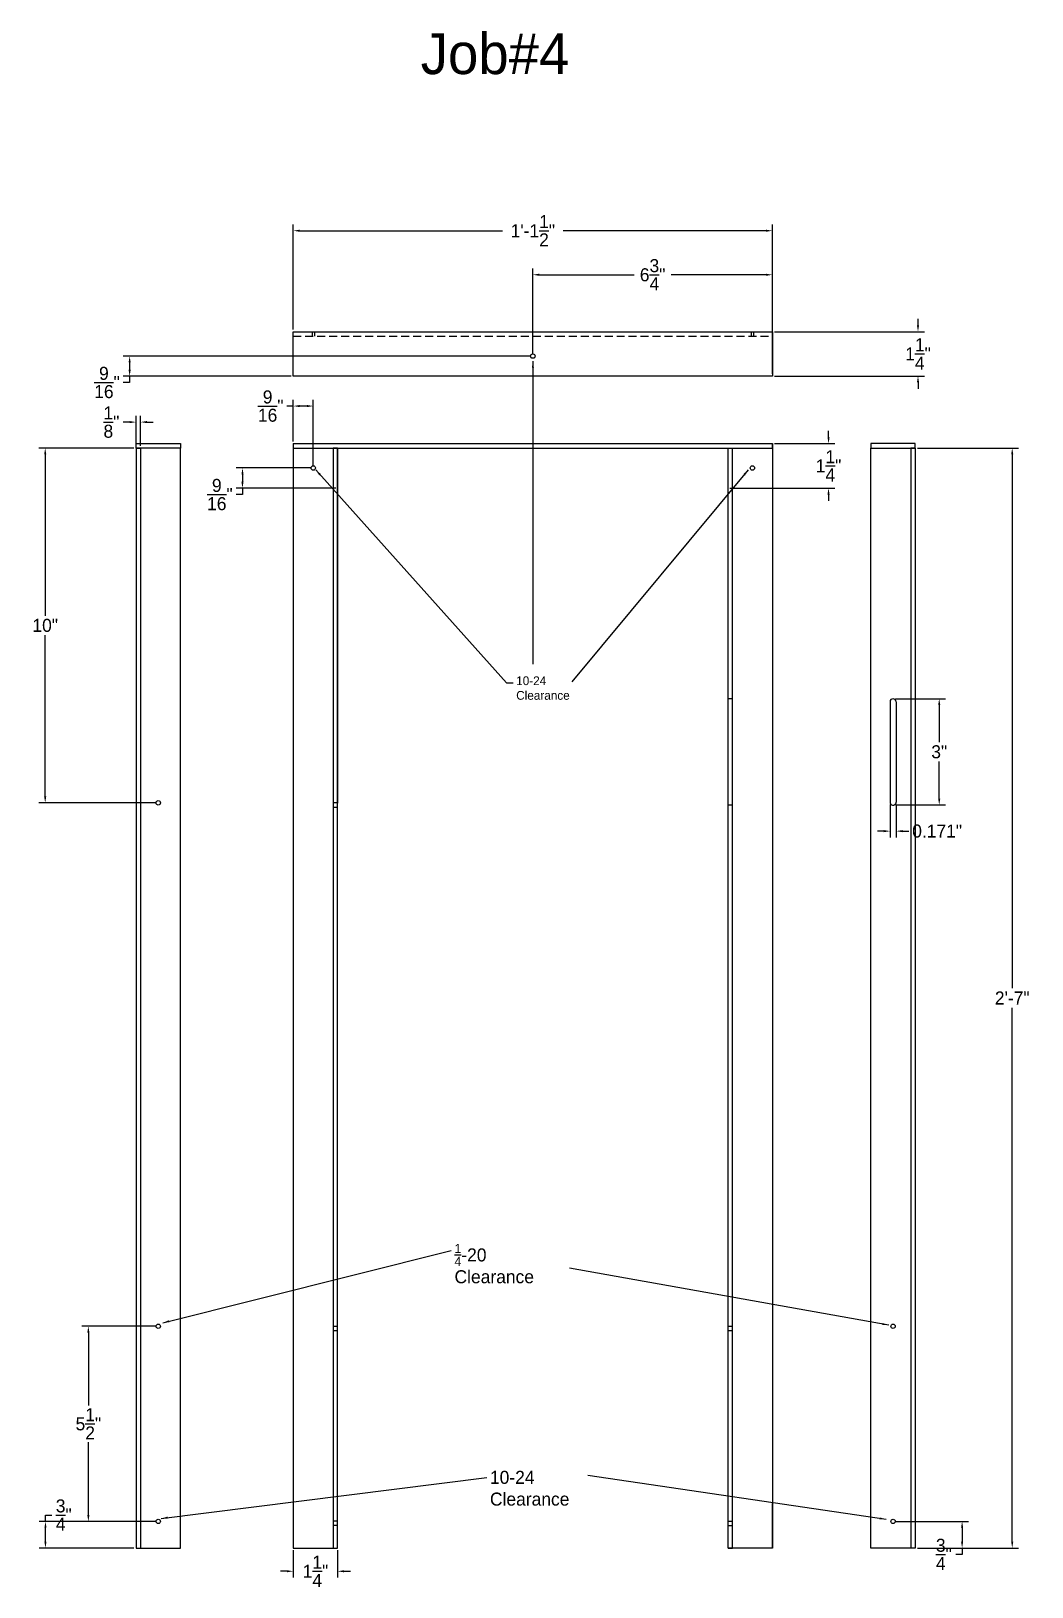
# Model space of a CAD drawing. Header units: inches. Extents: x 11.2 to 71, y 8.1 to 51.9.
# Drawn here: x 11.23 to 39.43, y 8.08 to 51.92 of the extents above; entities outside this region: 1.
import ezdxf

# ---------------------------------------------------------------- set-up
doc = ezdxf.new("R2010")
doc.units = ezdxf.units.IN
doc.header["$LTSCALE"] = 0.9
doc.header["$MEASUREMENT"] = 0
doc.linetypes.add('DASHED2', pattern=[0.375, 0.25, -0.125])
doc.layers.get('0').update_dxf_attribs({"color": 1})
doc.layers.add('dimensions', color=5, linetype='Continuous')
doc.layers.add('hidden lines', color=1, linetype='DASHED2')
doc.dimstyles.get("Standard").update_dxf_attribs({"dimtxt": 0.3675, "dimasz": 0.18, "dimexe": 0.18, "dimexo": 0.0625, "dimgap": 0.09, "dimtad": 0, "dimtih": 1, "dimtoh": 1, "dimdec": 4, "dimzin": 0, "dimdsep": 46, "dimlunit": 4, "dimtxsty": 'Standard', "dimcen": 0.09, "dimadec": 0, "dimazin": 0, "dimtfac": 1, "dimtdec": 4, "dimtofl": 0, "dimtmove": 0, "dimatfit": 3, "dimfxl": 1, "dimtolj": 1, "dimtzin": 0, "dimarcsym": 0})

# ---------------------------------------------------------------- blocks, each defined once
blk = doc.blocks.new('*D1')
at = {"layer": 'Defpoints', "color": 0}
for p in [(36.144, 40.173), (36.144, 9.173), (38.876, 9.173)]:
    blk.add_point(p, dxfattribs=at)
at = {"layer": 'dimensions', "color": 0, "lineweight": -2}
for p, q in [((36.206, 40.173), (39.056, 40.173)), ((38.876, 39.993), (38.876, 24.947)), ((38.876, 9.353), (38.876, 24.399)), ((36.206, 9.173), (39.056, 9.173))]:
    blk.add_line(p, q, dxfattribs=at)
at = {"layer": 'dimensions', "color": 0}
for points in [[(38.846, 39.993), (38.906, 39.993), (38.876, 40.173)], [(38.846, 9.353), (38.906, 9.353), (38.876, 9.173)]]:
    blk.add_solid(points, dxfattribs=at)
at = {"layer": 'dimensions', "color": 0, "insert": (38.876, 24.673), "char_height": 0.3675, "attachment_point": 5}
blk.add_mtext('\\A1;2\'-7"', dxfattribs=at)
blk = doc.blocks.new('*D2')
at = {"layer": 'Defpoints', "color": 0}
for p in [(35.519, 9.923), (36.144, 9.173), (37.464, 9.173)]:
    blk.add_point(p, dxfattribs=at)
at = {"layer": 'dimensions', "color": 0, "lineweight": -2}
for p, q in [((35.581, 9.923), (37.644, 9.923)), ((37.464, 9.743), (37.464, 9.353)), ((36.206, 9.173), (37.644, 9.173)), ((37.464, 8.993), (37.284, 8.993)), ((37.464, 9.173), (37.464, 8.993))]:
    blk.add_line(p, q, dxfattribs=at)
at = {"layer": 'dimensions', "color": 0}
for points in [[(37.434, 9.743), (37.494, 9.743), (37.464, 9.923)], [(37.434, 9.353), (37.494, 9.353), (37.464, 9.173)]]:
    blk.add_solid(points, dxfattribs=at)
at = {"layer": 'dimensions', "color": 0, "insert": (36.949, 8.993), "char_height": 0.3675, "attachment_point": 5}
blk.add_mtext('\\A1;{\\H1.000000x;\\S3/4;}"', dxfattribs=at)
blk = doc.blocks.new('*D3')
at = {"layer": 'Defpoints', "color": 0}
for p in [(32.117, 43.45), (32.117, 42.2), (36.221, 42.2)]:
    blk.add_point(p, dxfattribs=at)
at = {"layer": 'dimensions', "color": 0, "lineweight": -2}
for p, q in [((32.18, 43.45), (36.401, 43.45)), ((36.221, 43.63), (36.221, 43.81)), ((32.18, 42.2), (36.401, 42.2)), ((36.221, 42.02), (36.221, 41.84))]:
    blk.add_line(p, q, dxfattribs=at)
at = {"layer": 'dimensions', "color": 0}
for points in [[(36.191, 43.63), (36.251, 43.63), (36.221, 43.45)], [(36.191, 42.02), (36.251, 42.02), (36.221, 42.2)]]:
    blk.add_solid(points, dxfattribs=at)
at = {"layer": 'dimensions', "color": 0, "insert": (36.221, 42.825), "char_height": 0.3675, "attachment_point": 5}
blk.add_mtext('\\A1;1{\\H1.000000x;\\S1/4;}"', dxfattribs=at)
blk = doc.blocks.new('*D4')
at = {"layer": 'Defpoints', "color": 0}
for p in [(32.117, 46.296), (18.617, 43.45), (32.117, 43.45)]:
    blk.add_point(p, dxfattribs=at)
at = {"layer": 'dimensions', "color": 0, "lineweight": -2}
for p, q in [((18.617, 43.513), (18.617, 46.476)), ((32.117, 43.513), (32.117, 46.476)), ((18.797, 46.296), (24.511, 46.296)), ((31.937, 46.296), (26.223, 46.296))]:
    blk.add_line(p, q, dxfattribs=at)
at = {"layer": 'dimensions', "color": 0}
for points in [[(18.797, 46.326), (18.797, 46.266), (18.617, 46.296)], [(31.937, 46.326), (31.937, 46.266), (32.117, 46.296)]]:
    blk.add_solid(points, dxfattribs=at)
at = {"layer": 'dimensions', "color": 0, "insert": (25.367, 46.296), "char_height": 0.3675, "attachment_point": 5}
blk.add_mtext('\\A1;1\'-1{\\H1.000000x;\\S1/2;}"', dxfattribs=at)
blk = doc.blocks.new('*D5')
at = {"layer": 'Defpoints', "color": 0}
for p in [(25.367, 42.763), (14.005, 42.2), (18.617, 42.2)]:
    blk.add_point(p, dxfattribs=at)
at = {"layer": 'dimensions', "color": 0, "lineweight": -2}
for p, q in [((25.305, 42.763), (13.825, 42.763)), ((14.005, 42.583), (14.005, 42.38)), ((18.555, 42.2), (13.825, 42.2)), ((14.005, 42.2), (14.005, 42.02)), ((14.005, 42.02), (13.825, 42.02))]:
    blk.add_line(p, q, dxfattribs=at)
at = {"layer": 'dimensions', "color": 0}
for points in [[(13.975, 42.583), (14.035, 42.583), (14.005, 42.763)], [(13.975, 42.38), (14.035, 42.38), (14.005, 42.2)]]:
    blk.add_solid(points, dxfattribs=at)
at = {"layer": 'dimensions', "color": 0, "insert": (13.367, 42.02), "char_height": 0.3675, "attachment_point": 5}
blk.add_mtext('\\A1;{\\H1.000000x;\\S9/16;}"', dxfattribs=at)
blk = doc.blocks.new('*D6')
at = {"layer": 'Defpoints', "color": 0}
for p in [(32.117, 45.055), (25.367, 42.763), (32.117, 42.2)]:
    blk.add_point(p, dxfattribs=at)
at = {"layer": 'dimensions', "color": 0, "lineweight": -2}
for p, q in [((25.367, 42.825), (25.367, 45.235)), ((32.117, 42.263), (32.117, 45.235)), ((25.547, 45.055), (28.223, 45.055)), ((31.937, 45.055), (29.261, 45.055))]:
    blk.add_line(p, q, dxfattribs=at)
at = {"layer": 'dimensions', "color": 0}
for points in [[(25.547, 45.085), (25.547, 45.025), (25.367, 45.055)], [(31.937, 45.085), (31.937, 45.025), (32.117, 45.055)]]:
    blk.add_solid(points, dxfattribs=at)
at = {"layer": 'dimensions', "color": 0, "insert": (28.742, 45.055), "char_height": 0.3675, "attachment_point": 5}
blk.add_mtext('\\A1;6{\\H1.000000x;\\S3/4;}"', dxfattribs=at)
blk = doc.blocks.new('*D7')
at = {"layer": 'Defpoints', "color": 0}
for p in [(11.633, 9.923), (14.812, 9.923), (14.187, 9.173)]:
    blk.add_point(p, dxfattribs=at)
at = {"layer": 'dimensions', "color": 0, "lineweight": -2}
for p, q in [((11.633, 9.923), (11.633, 10.103)), ((11.633, 10.103), (11.813, 10.103)), ((14.749, 9.923), (11.453, 9.923)), ((11.633, 9.353), (11.633, 9.743)), ((14.124, 9.173), (11.453, 9.173))]:
    blk.add_line(p, q, dxfattribs=at)
at = {"layer": 'dimensions', "color": 0}
for points in [[(11.603, 9.743), (11.663, 9.743), (11.633, 9.923)], [(11.603, 9.353), (11.663, 9.353), (11.633, 9.173)]]:
    blk.add_solid(points, dxfattribs=at)
at = {"layer": 'dimensions', "color": 0, "insert": (12.148, 10.103), "char_height": 0.3675, "attachment_point": 5}
blk.add_mtext('\\A1;{\\H1.000000x;\\S3/4;}"', dxfattribs=at)
blk = doc.blocks.new('*D8')
at = {"layer": 'Defpoints', "color": 0}
for p in [(12.842, 15.423), (14.812, 15.423), (14.812, 9.923)]:
    blk.add_point(p, dxfattribs=at)
at = {"layer": 'dimensions', "color": 0, "lineweight": -2}
for p, q in [((14.749, 15.423), (12.662, 15.423)), ((12.842, 15.243), (12.842, 13.192)), ((12.842, 10.103), (12.842, 12.154)), ((14.749, 9.923), (12.662, 9.923))]:
    blk.add_line(p, q, dxfattribs=at)
at = {"layer": 'dimensions', "color": 0}
for points in [[(12.812, 15.243), (12.872, 15.243), (12.842, 15.423)], [(12.812, 10.103), (12.872, 10.103), (12.842, 9.923)]]:
    blk.add_solid(points, dxfattribs=at)
at = {"layer": 'dimensions', "color": 0, "insert": (12.842, 12.673), "char_height": 0.3675, "attachment_point": 5}
blk.add_mtext('\\A1;5{\\H1.000000x;\\S1/2;}"', dxfattribs=at)
blk = doc.blocks.new('*D9')
at = {"layer": 'Defpoints', "color": 0}
for p in [(11.626, 40.173), (14.187, 40.173), (14.812, 30.173)]:
    blk.add_point(p, dxfattribs=at)
at = {"layer": 'dimensions', "color": 0, "lineweight": -2}
for p, q in [((14.124, 40.173), (11.446, 40.173)), ((11.626, 39.993), (11.626, 35.447)), ((11.626, 30.353), (11.626, 34.899)), ((14.749, 30.173), (11.446, 30.173))]:
    blk.add_line(p, q, dxfattribs=at)
at = {"layer": 'dimensions', "color": 0}
for points in [[(11.596, 39.993), (11.656, 39.993), (11.626, 40.173)], [(11.596, 30.353), (11.656, 30.353), (11.626, 30.173)]]:
    blk.add_solid(points, dxfattribs=at)
at = {"layer": 'dimensions', "color": 0, "insert": (11.626, 35.173), "char_height": 0.3675, "attachment_point": 5}
blk.add_mtext('\\A1;10"', dxfattribs=at)
blk = doc.blocks.new('*D10')
at = {"layer": 'Defpoints', "color": 0}
for p in [(32.117, 40.298), (30.857, 39.042), (33.7, 39.042)]:
    blk.add_point(p, dxfattribs=at)
at = {"layer": 'dimensions', "color": 0, "lineweight": -2}
for p, q in [((33.7, 40.478), (33.7, 40.658)), ((32.18, 40.298), (33.88, 40.298)), ((30.919, 39.042), (33.88, 39.042)), ((33.7, 38.862), (33.7, 38.682))]:
    blk.add_line(p, q, dxfattribs=at)
at = {"layer": 'dimensions', "color": 0}
for points in [[(33.67, 40.478), (33.73, 40.478), (33.7, 40.298)], [(33.67, 38.862), (33.73, 38.862), (33.7, 39.042)]]:
    blk.add_solid(points, dxfattribs=at)
at = {"layer": 'dimensions', "color": 0, "insert": (33.7, 39.67), "char_height": 0.3675, "attachment_point": 5}
blk.add_mtext('\\A1;1{\\H1.000000x;\\S1/4;}"', dxfattribs=at)
blk = doc.blocks.new('*D11')
at = {"layer": 'Defpoints', "color": 0}
for p in [(19.18, 39.61), (17.185, 39.042), (19.875, 39.042)]:
    blk.add_point(p, dxfattribs=at)
at = {"layer": 'dimensions', "color": 0, "lineweight": -2}
for p, q in [((19.117, 39.61), (17.005, 39.61)), ((19.812, 39.042), (17.005, 39.042)), ((17.185, 39.43), (17.185, 39.222)), ((17.185, 39.042), (17.185, 38.862)), ((17.185, 38.862), (17.005, 38.862))]:
    blk.add_line(p, q, dxfattribs=at)
at = {"layer": 'dimensions', "color": 0}
for points in [[(17.155, 39.43), (17.215, 39.43), (17.185, 39.61)], [(17.155, 39.222), (17.215, 39.222), (17.185, 39.042)]]:
    blk.add_solid(points, dxfattribs=at)
at = {"layer": 'dimensions', "color": 0, "insert": (16.548, 38.862), "char_height": 0.3675, "attachment_point": 5}
blk.add_mtext('\\A1;{\\H1.000000x;\\S9/16;}"', dxfattribs=at)
blk = doc.blocks.new('*D12')
at = {"layer": 'Defpoints', "color": 0}
for p in [(18.617, 9.173), (19.867, 9.173), (19.867, 8.518)]:
    blk.add_point(p, dxfattribs=at)
at = {"layer": 'dimensions', "color": 0, "lineweight": -2}
for p, q in [((18.617, 9.11), (18.617, 8.338)), ((19.867, 9.11), (19.867, 8.338)), ((18.437, 8.518), (18.257, 8.518)), ((20.047, 8.518), (20.227, 8.518))]:
    blk.add_line(p, q, dxfattribs=at)
at = {"layer": 'dimensions', "color": 0}
for points in [[(18.437, 8.548), (18.437, 8.488), (18.617, 8.518)], [(20.047, 8.548), (20.047, 8.488), (19.867, 8.518)]]:
    blk.add_solid(points, dxfattribs=at)
at = {"layer": 'dimensions', "color": 0, "insert": (19.242, 8.518), "char_height": 0.3675, "attachment_point": 5}
blk.add_mtext('\\A1;1{\\H1.000000x;\\S1/4;}"', dxfattribs=at)
blk = doc.blocks.new('*D14')
at = {"layer": 'Defpoints', "color": 0}
for p in [(14.187, 40.903), (14.187, 40.173), (14.312, 40.173)]:
    blk.add_point(p, dxfattribs=at)
at = {"layer": 'dimensions', "color": 0, "lineweight": -2}
for p, q in [((14.007, 40.903), (13.827, 40.903)), ((14.187, 40.235), (14.187, 41.083)), ((14.312, 40.235), (14.312, 41.083)), ((14.492, 40.903), (14.672, 40.903))]:
    blk.add_line(p, q, dxfattribs=at)
at = {"layer": 'dimensions', "color": 0}
for points in [[(14.007, 40.933), (14.007, 40.873), (14.187, 40.903)], [(14.492, 40.933), (14.492, 40.873), (14.312, 40.903)]]:
    blk.add_solid(points, dxfattribs=at)
at = {"layer": 'dimensions', "color": 0, "insert": (13.492, 40.903), "char_height": 0.3675, "attachment_point": 5}
blk.add_mtext('\\A1;{\\H1.000000x;\\S1/8;}"', dxfattribs=at)
blk = doc.blocks.new('*D15')
at = {"layer": 'Defpoints', "color": 0}
for p in [(18.617, 41.355), (18.617, 40.298), (19.18, 39.61)]:
    blk.add_point(p, dxfattribs=at)
at = {"layer": 'dimensions', "color": 0, "lineweight": -2}
for p, q in [((18.617, 41.355), (18.437, 41.355)), ((18.617, 40.36), (18.617, 41.535)), ((19, 41.355), (18.797, 41.355)), ((19.18, 39.673), (19.18, 41.535))]:
    blk.add_line(p, q, dxfattribs=at)
at = {"layer": 'dimensions', "color": 0}
for points in [[(18.797, 41.385), (18.797, 41.325), (18.617, 41.355)], [(19, 41.385), (19, 41.325), (19.18, 41.355)]]:
    blk.add_solid(points, dxfattribs=at)
at = {"layer": 'dimensions', "color": 0, "insert": (17.98, 41.355), "char_height": 0.3675, "attachment_point": 5}
blk.add_mtext('\\A1;{\\H1.000000x;\\S9/16;}"', dxfattribs=at)
blk = doc.blocks.new('*D16')
at = {"layer": 'Defpoints', "color": 0}
for p in [(35.52, 33.106), (36.819, 33.106), (35.52, 30.114)]:
    blk.add_point(p, dxfattribs=at)
at = {"layer": 'dimensions', "color": 0, "lineweight": -2}
for p, q in [((35.583, 33.106), (36.999, 33.106)), ((36.819, 32.926), (36.819, 31.884)), ((36.819, 30.294), (36.819, 31.337)), ((35.583, 30.114), (36.999, 30.114))]:
    blk.add_line(p, q, dxfattribs=at)
at = {"layer": 'dimensions', "color": 0}
for points in [[(36.789, 32.926), (36.849, 32.926), (36.819, 33.106)], [(36.789, 30.294), (36.849, 30.294), (36.819, 30.114)]]:
    blk.add_solid(points, dxfattribs=at)
at = {"layer": 'dimensions', "color": 0, "insert": (36.819, 31.61), "char_height": 0.3675, "attachment_point": 5}
blk.add_mtext('\\A1;3"', dxfattribs=at)
blk = doc.blocks.new('*D17')
at = {"layer": 'Defpoints', "color": 0}
for p in [(35.435, 30.192), (35.605, 30.192), (35.605, 29.376)]:
    blk.add_point(p, dxfattribs=at)
at = {"layer": 'dimensions', "color": 0, "lineweight": -2}
for p, q in [((35.435, 30.129), (35.435, 29.196)), ((35.605, 30.129), (35.605, 29.196)), ((35.255, 29.376), (35.075, 29.376)), ((35.785, 29.376), (35.965, 29.376))]:
    blk.add_line(p, q, dxfattribs=at)
at = {"layer": 'dimensions', "color": 0}
for points in [[(35.255, 29.406), (35.255, 29.346), (35.435, 29.376)], [(35.785, 29.406), (35.785, 29.346), (35.605, 29.376)]]:
    blk.add_solid(points, dxfattribs=at)
at = {"layer": 'dimensions', "color": 0, "insert": (36.76, 29.376), "char_height": 0.3675, "attachment_point": 5}
blk.add_mtext('\\A1;0.171"', dxfattribs=at)

msp = doc.modelspace()

# ---------------------------------------------------------------- linework, layer by layer
for p, q in [((32.1170699, 42.2004416), (32.1170699, 42.2004416)), ((14.1866914, 40.1728221), (14.1866914, 40.2978221)), ((14.1866914, 40.2978221), (15.4366914, 40.2978221)), ((14.1866914, 40.1728221), (14.3116914, 40.1728221)), ((14.3116914, 40.1728221), (14.3116914, 9.1731135)), ((15.4366914, 40.2978221), (15.4366914, 40.1728221)), ((18.6170699, 40.2978221), (32.1170699, 40.2978221)), ((18.6170699, 40.2978221), (18.6170699, 40.1728221)), ((18.6170699, 40.2978221), (18.6170699, 39.0478221)), ((18.6170699, 40.1728221), (32.1170699, 40.1728221)), ((18.6170699, 40.1728221), (18.6170699, 9.1728221)), ((19.8670699, 40.1654601), (19.7420699, 40.1654601)), ((19.7420699, 40.1654601), (19.7420699, 9.1740702)), ((19.8670699, 9.1728221), (19.8670699, 40.1654601)), ((19.8670699, 40.1654601), (19.8670699, 30.1654601)), ((30.8670699, 9.1728221), (30.8670699, 40.1728221)), ((30.9920699, 9.1728221), (30.9920699, 40.1728221)), ((32.1170699, 40.1728221), (32.1170699, 40.2978221)), ((32.1170699, 40.2978221), (32.1170699, 39.0478221)), ((32.1170699, 40.1728221), (32.1170699, 9.1728221)), ((36.1437817, 40.2978221), (34.8937817, 40.2978221)), ((34.8937817, 40.2978221), (34.8937817, 40.1728221)), ((36.1437817, 40.1728221), (36.0187817, 40.1728221)), ((36.0187817, 40.1728221), (36.0187817, 9.1731135)), ((36.1437817, 40.1728221), (36.1437817, 40.2978221)), ((35.4342089, 33.020589), (35.4345134, 30.191589)), ((35.6050089, 33.020589), (35.6053174, 30.191589)), ((19.8670699, 30.1654601), (19.8670699, 30.2904601)), ((32.1170699, 9.1728221), (32.1170699, 10.4228221)), ((18.6170699, 9.1728221), (19.8670699, 9.1728221)), ((32.1170699, 9.1728221), (30.8670699, 9.1728221)), ((30.8670699, 9.1728221), (30.9920699, 9.1728221))]:
    msp.add_line(p, q)
for points in [[(18.6170699, 43.4504416), (32.1170699, 43.4504416), (32.1170699, 42.2004416), (18.6170699, 42.2004416)], [(15.4366914, 9.1728221), (15.4366914, 40.1728221), (14.1866914, 40.1728221), (14.1866914, 9.1728221)], [(34.8937817, 9.1728221), (34.8937817, 40.1728221), (36.1437817, 40.1728221), (36.1437817, 9.1728221)]]:
    msp.add_lwpolyline(points, close=True)
for centre in [(25.3670699, 42.7629416), (19.1795699, 39.6103221), (31.5545699, 39.6103221), (14.8116914, 30.1728221), (14.8116914, 15.4228221), (35.5187817, 15.4228221), (14.8116914, 9.9228221), (35.5187817, 9.9228221)]:
    msp.add_circle(centre, 0.0625)
for centre, radius, start, end in [((35.5196089, 33.0205848), 0.0854, 0.00282926, 179.99717074), ((35.5199154, 30.1914909), 0.0854021, 179.93412595, 0.06587405)]:
    msp.add_arc(centre, radius, start, end)
at = {"layer": 'dimensions'}
msp.add_line((71.0399931, 30.1728221), (71.0399931, 30.0377764), dxfattribs=at)
at = {"layer": 'hidden lines'}
for p, q in [((19.1483199, 43.4504416), (19.1483199, 43.324976)), ((19.2108199, 43.4504416), (19.2108199, 43.324976)), ((31.5233199, 43.4504416), (31.5233199, 43.3162645)), ((31.5858199, 43.4504416), (31.5858199, 43.3162645)), ((18.6170699, 43.3254416), (32.105761, 43.3254416)), ((30.9914566, 33.1024268), (30.8715022, 33.1024268)), ((19.7384943, 30.1793162), (19.8643896, 30.1793162)), ((19.7384943, 30.0543162), (19.8643896, 30.0543162)), ((30.9966582, 30.1055737), (30.8669182, 30.1055737)), ((19.7420699, 15.4293162), (19.8670699, 15.4293162)), ((30.8670699, 15.4293162), (30.9920699, 15.4293162)), ((19.7420699, 15.3043162), (19.8670699, 15.3043162)), ((30.8670699, 15.3043162), (30.9920699, 15.3043162)), ((19.8644519, 9.9293162), (19.7413009, 9.9293162)), ((19.8644519, 9.8043162), (19.7413009, 9.8043162)), ((30.8670699, 9.9293162), (30.9920699, 9.9293162)), ((30.8670699, 9.8043162), (30.9920699, 9.8043162))]:
    msp.add_line(p, q, dxfattribs=at)

# ---------------------------------------------------------------- texts
at = {"layer": 'Defpoints'}
msp.add_text('Job#4', height=1.15037649, dxfattribs=at).set_placement((22.2059717, 50.7101185))
at = {"layer": 'dimensions', "attachment_point": 1}
for s, insert, char_height, width in [('10-24 Clearance', (24.8981248, 33.7381291), 0.24751646, 1.305779331), ('\\A1;{\\H0.7x;\\S1/4;}-20 Clearance', (23.1599566, 17.7415007), 0.3675, 0.3), ('10-24 Clearance', (24.1584412, 11.3480738), 0.3675, 0.3)]:
    msp.add_mtext(s, dxfattribs=dict(at, insert=insert, char_height=char_height, width=width))

# ---------------------------------------------------------------- dimensions: what is measured, and where the dimension line sits
at = {"layer": 'dimensions'}
for base, p1, p2, picture, middle in [((32.1170699, 46.2960876), (18.6170699, 43.4504416), (32.1170699, 43.4504416), '*D4', (25.3670699, 46.2960876)), ((32.1170699, 45.0550086), (25.3670699, 42.7629416), (32.1170699, 42.2004416), '*D6', (28.7420699, 45.0550086))]:
    dim = msp.add_linear_dim(base=base, p1=p1, p2=p2, dimstyle='Standard', dxfattribs=at)
    dim.commit()
    dim.dimension.update_dxf_attribs({"geometry": picture, "text_midpoint": middle, "dimtype": 160})
for base, p1, p2, picture, middle in [((36.2213834, 42.2004416), (32.1170699, 43.4504416), (32.1170699, 42.2004416), '*D3', (36.2213834, 42.8254416)), ((14.0046594, 42.2004416), (25.3670699, 42.7629416), (18.6170699, 42.2004416), '*D5', (13.3671594, 42.0204416)), ((33.6997531, 39.041848), (32.1170699, 40.2978221), (30.8566712, 39.041848), '*D10', (33.6997531, 39.669835)), ((11.6258533, 40.1728221), (14.8116914, 30.1728221), (14.1866914, 40.1728221), '*D9', (11.6258533, 35.1728221)), ((38.8761554, 9.1728221), (36.1437817, 40.1728221), (36.1437817, 9.1728221), '*D1', (38.8761554, 24.6728221)), ((17.1852422, 39.041848), (19.1795699, 39.6103221), (19.8749362, 39.041848), '*D11', (16.5477422, 38.861848)), ((36.8192302, 33.1063658), (35.5203065, 30.1144067), (35.5203065, 33.1063658), '*D16', (36.8192302, 31.6103862)), ((11.6333458, 9.9228221), (14.1866914, 9.1728221), (14.8116914, 9.9228221), '*D7', (12.1483458, 10.1028221)), ((37.4637413, 9.1728221), (35.5187817, 9.9228221), (36.1437817, 9.1728221), '*D2', (36.9487413, 8.9928221))]:
    dim = msp.add_linear_dim(base=base, p1=p1, p2=p2, angle=90, dimstyle='Standard', dxfattribs=at)
    dim.commit()
    dim.dimension.update_dxf_attribs({"geometry": picture, "text_midpoint": middle})
for base, p1, p2, picture, middle in [((18.6170699, 41.3546305), (19.1795699, 39.6103221), (18.6170699, 40.2978221), '*D15', (17.9795699, 41.3546305)), ((14.1866914, 40.9028611), (14.3116914, 40.1728221), (14.1866914, 40.1728221), '*D14', (13.4916914, 40.9028611)), ((19.8670699, 8.5184259), (18.6170699, 9.1728221), (19.8670699, 9.1728221), '*D12', (19.2420699, 8.5184259))]:
    dim = msp.add_linear_dim(base=base, p1=p1, p2=p2, dimstyle='Standard', dxfattribs=at)
    dim.commit()
    dim.dimension.update_dxf_attribs({"geometry": picture, "text_midpoint": middle})
dim = msp.add_linear_dim(base=(35.6053174, 29.376214), p1=(35.4345134, 30.191589), p2=(35.6053174, 30.191589), text='0.171"', dimstyle='Standard', override={"dimdec": 6}, dxfattribs=at)
dim.commit()
dim.dimension.update_dxf_attribs({"geometry": '*D17', "text_midpoint": (36.7596924, 29.376214)})
dim = msp.add_linear_dim(base=(12.842134, 15.4228221), p1=(14.8116914, 9.9228221), p2=(14.8116914, 15.4228221), angle=90, dimstyle='Standard', dxfattribs=at)
dim.commit()
dim.dimension.update_dxf_attribs({"geometry": '*D8', "text_midpoint": (12.842134, 12.6728221), "dimtype": 160})

# ---------------------------------------------------------------- leaders
for points in [[(25.3684244, 42.6200959), (25.3684244, 34.0838453)], [(31.4395493, 39.5589332), (26.4677692, 33.581296)], [(35.3949935, 15.4543475), (26.4001352, 17.0631907)], [(35.3216013, 9.979386), (26.9146738, 11.2169876)]]:
    msp.add_leader(points, dimstyle='Standard', override={"dimgap": 0.09, "dimtad": 0}, dxfattribs=at)
at = {"layer": 'dimensions', "annotation_type": 0, "has_hookline": 1, "hookline_direction": 0}
for points, text_width in [([(19.2474049, 39.5583794), (24.6281248, 33.5543791), (24.8081248, 33.5543791)], 2.0213844), ([(14.9429039, 15.5203057), (23.0699566, 17.5577507)], 3.00125), ([(14.8972474, 10.0057179), (24.0684412, 11.1643238)], 3.00125)]:
    msp.add_leader(points, dimstyle='Standard', override={"dimgap": 0.09, "dimtad": 0}, dxfattribs=dict(at, text_width=text_width))

doc.saveas('drawing.dxf')
